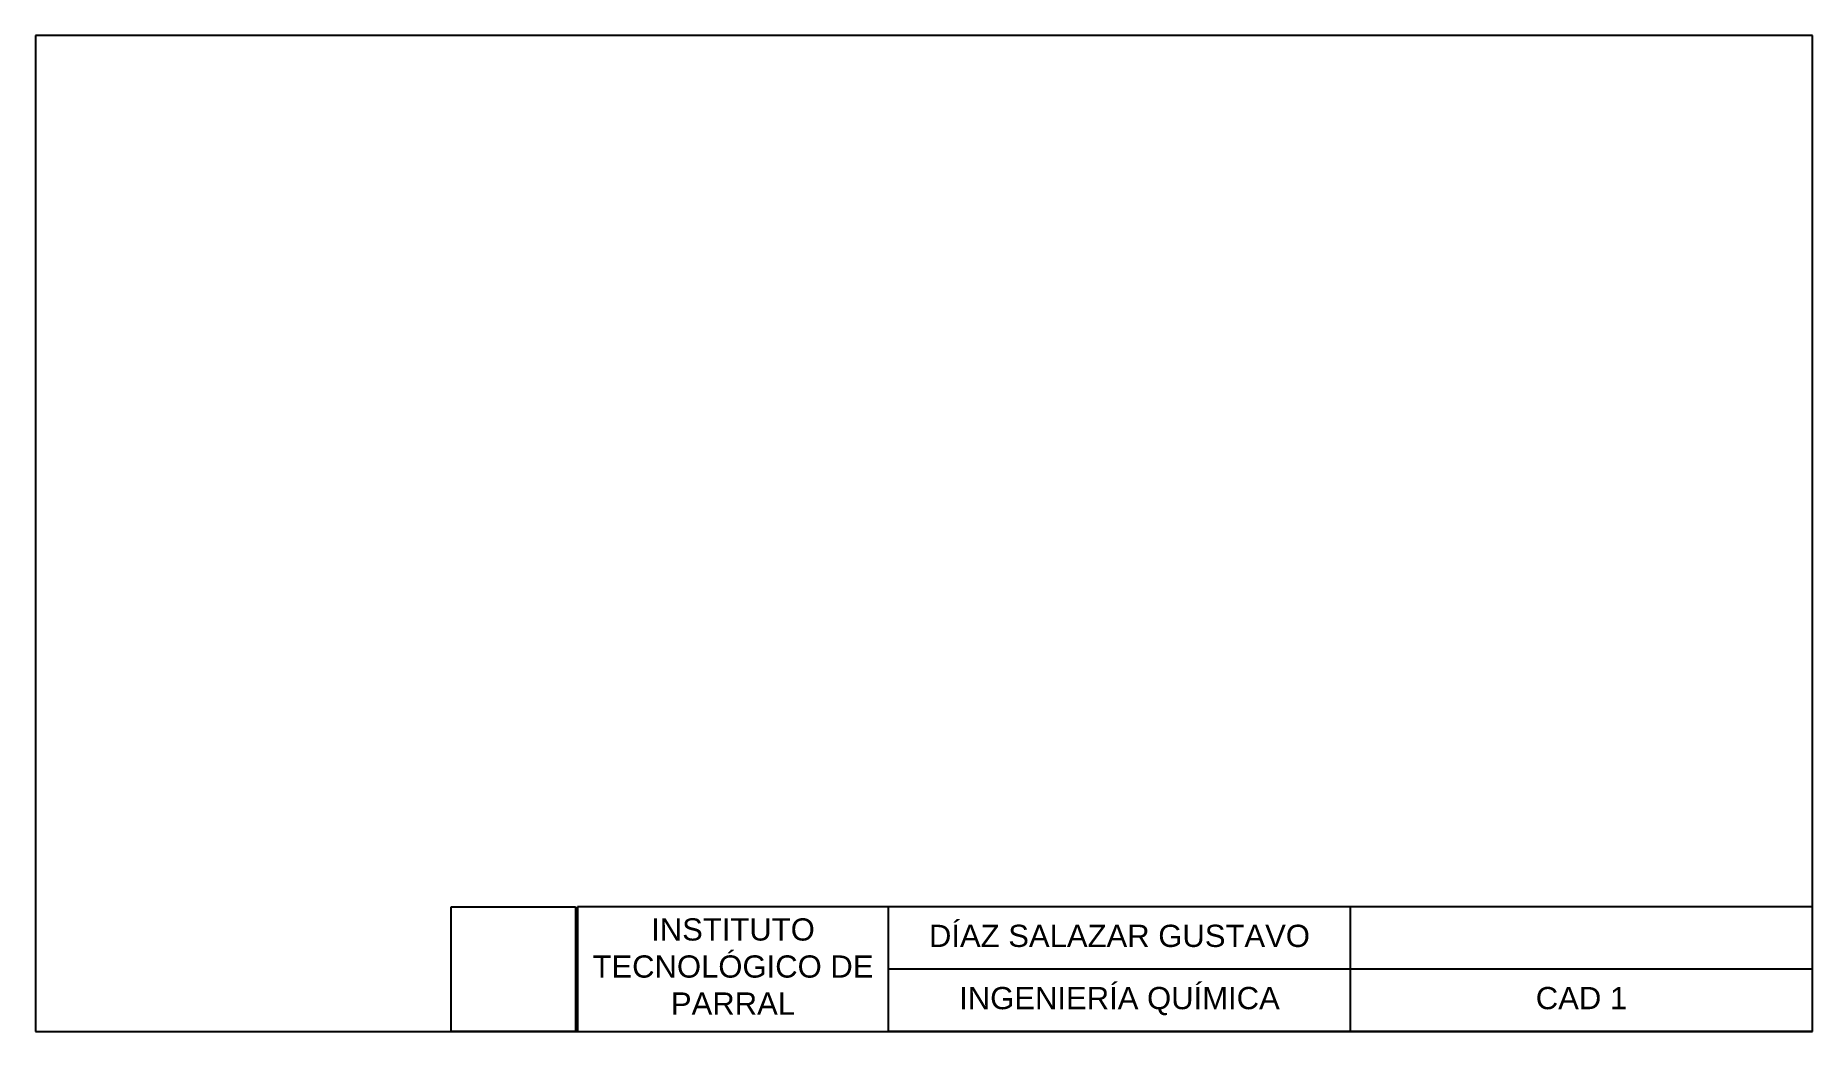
# Model space of a CAD drawing. Header units: centimetres. Extents: x 10 to 210, y 10 to 122.
import ezdxf

# ---------------------------------------------------------------- set-up
doc = ezdxf.new("R2010")
doc.units = ezdxf.units.CM
doc.layers.get('0').update_dxf_attribs({"true_color": 0xc2ced6})
doc.styles.get("Standard").update_dxf_attribs({"font": 'arial.ttf'})
picture_1 = doc.add_image_def('image1.png', size_in_pixel=(512, 512))

msp = doc.modelspace()

# ---------------------------------------------------------------- linework, layer by layer
for p, q in [((210, 122), (10, 122)), ((10, 122), (10, 10)), ((210, 10), (210, 122)), ((210, 24), (71, 24)), ((71, 24), (71, 10)), ((106, 10), (106, 24)), ((158, 10), (158, 24)), ((210, 17), (210, 24)), ((210, 17), (106, 17)), ((210, 10), (210, 17)), ((10, 10), (210, 10)), ((210, 10), (158, 10)), ((158, 10), (106, 10))]:
    msp.add_line(p, q)

# ---------------------------------------------------------------- texts
at = {"char_height": 2.5, "attachment_point": 1}
for s, width, insert in [('\\pxqc;INSTITUTO TECNOLÓGICO DE PARRAL', 35, (71, 22.72)), ('\\pxqc;DÍAZ SALAZAR GUSTAVO', 52, (106, 22)), ('\\pxqc;INGENIERÍA QUÍMICA', 52, (106, 15)), ('\\pxqc;CAD 1', 52, (158, 15))]:
    msp.add_mtext_dynamic_manual_height_columns(s, width=width, gutter_width=12.5, heights=[0], dxfattribs=dict(at, insert=insert))

# ---------------------------------------------------------------- pictures from other files: only their frames are drawn
image = msp.add_image(picture_1, insert=(56.79, 10), size_in_units=(14, 14))
image.dxf.flags = 7

doc.saveas('drawing.dxf')
